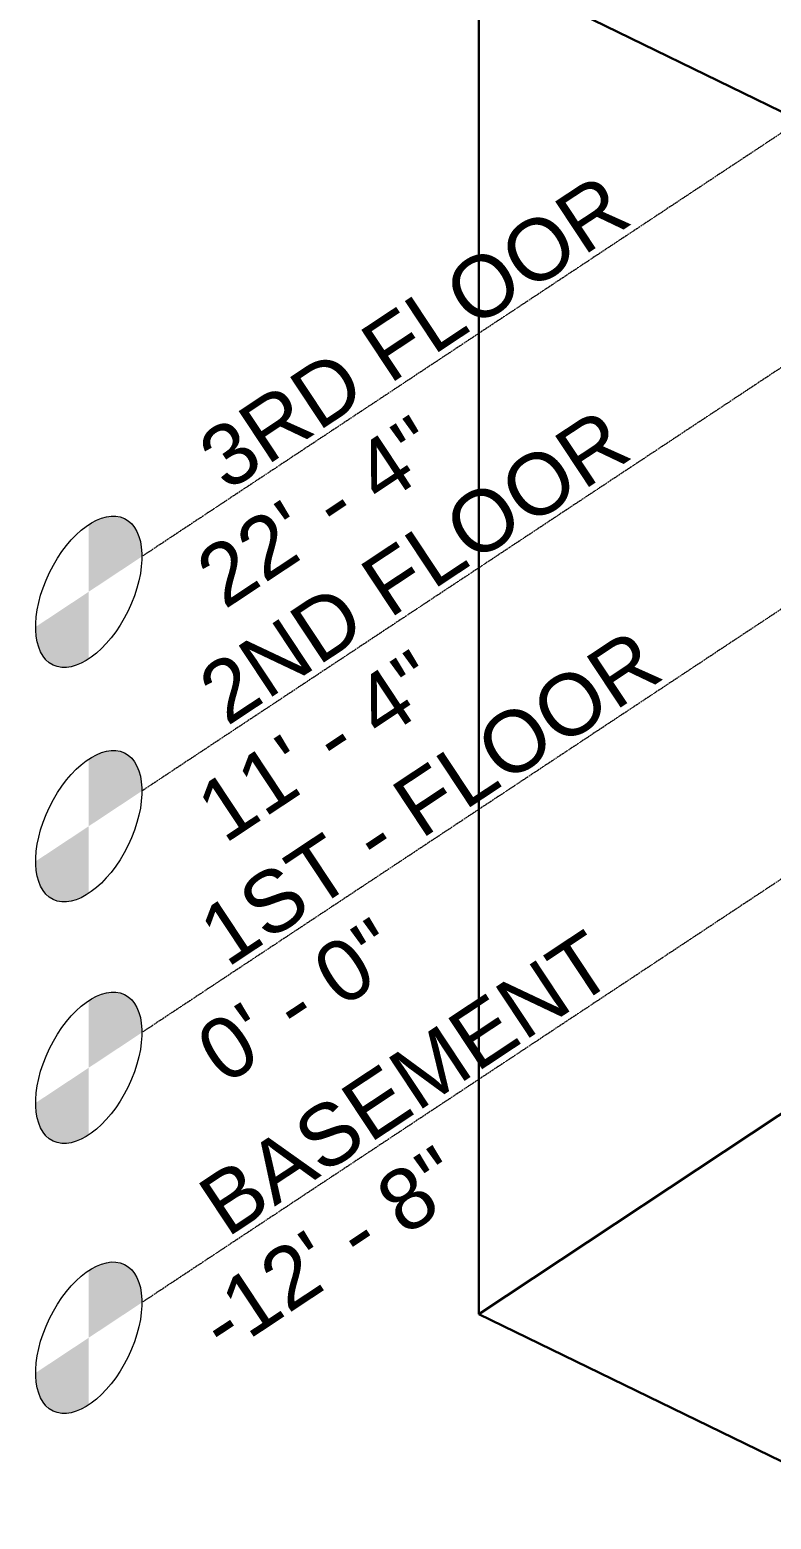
# Model space of a CAD drawing. Header units: inches. Extents: x -4071 to 5659, y -7640 to 11458.
# Drawn here: x 1590 to 1933, y -3143 to -2453 of the extents above; entities that cross this region are included whole.
import ezdxf

# ---------------------------------------------------------------- set-up
doc = ezdxf.new("R2010")
doc.units = ezdxf.units.IN
doc.header["$MEASUREMENT"] = 0
doc.linetypes.add('Grid Line 1_2_', pattern=[0.875, 0.5, -0.125, 0.125, -0.125])
doc.layers.add('A-FLOR-LEVL', color=51, linetype='Continuous', lineweight=9)
doc.layers.add('G-ANNO-SYMB', color=111, linetype='Continuous', lineweight=30)
doc.styles.add('Arial', font='arial.ttf', dxfattribs={"height": 28.346457})

# ---------------------------------------------------------------- blocks, each defined once
blk = doc.blocks.new('Level - Extremo inicial de nivel - Círculo-11789-FOUNDATION - 3D - VIEW 2')
at = {"layer": 'A-FLOR-LEVL'}
for points in [[(8419.08, -3059.33), (8425.45, -3025.06), (8431.38, -3024.24)], [(8419.08, -3059.33), (8431.38, -3024.24), (8436.48, -3025.81)], [(8419.08, -3059.33), (8419.08, -3028.22), (8425.45, -3025.06)], [(8419.08, -3059.33), (8436.48, -3025.81), (8440.39, -3029.67)], [(8419.08, -3059.33), (8440.39, -3029.67), (8442.85, -3035.54)], [(8419.08, -3059.33), (8442.85, -3035.54), (8443.69, -3043.04)], [(8395.31, -3083.12), (8394.47, -3075.62), (8419.08, -3059.33)], [(8397.77, -3088.99), (8395.31, -3083.12), (8419.08, -3059.33)], [(8401.68, -3092.85), (8397.77, -3088.99), (8419.08, -3059.33)], [(8406.77, -3094.42), (8401.68, -3092.85), (8419.08, -3059.33)], [(8406.77, -3094.42), (8419.08, -3059.33), (8412.71, -3093.6)], [(8412.71, -3093.6), (8419.08, -3059.33), (8419.08, -3090.44)]]:
    blk.add_hatch(color=256, dxfattribs=at).paths.add_polyline_path(points, flags=0)
at = {"layer": 'A-FLOR-LEVL', "lineweight": 15}
blk.add_ellipse((8419.08, -3059.33), major_axis=(16.55, 33.98), ratio=0.535913, dxfattribs=at)

msp = doc.modelspace()

# ---------------------------------------------------------------- linework, layer by layer
at = {"layer": 'A-FLOR-LEVL', "linetype": 'Grid Line 1_2_'}
for p, q in [((3194.425, -1669.279), (1797.766, -2593.888)), ((3194.425, -1777.93), (1797.766, -2702.538)), ((3194.425, -1889.872), (1797.766, -2814.481)), ((3194.425, -2014.985), (1797.766, -2939.593)), ((1797.766, -2593.888), (1641.506, -2697.335)), ((1797.766, -2702.538), (1641.506, -2805.985)), ((1797.766, -2814.481), (1641.506, -2917.928)), ((1797.766, -2939.593), (1641.506, -3043.04))]:
    msp.add_line(p, q, dxfattribs=at)
at = {"layer": 'G-ANNO-SYMB'}
for p, q in [((1797.766, -3048.354), (3194.425, -2123.745)), ((1797.766, -2422.836), (1797.766, -3048.354)), ((3742.28, -3370.086), (1797.766, -2422.836)), ((3742.28, -3995.604), (1797.766, -3048.354))]:
    msp.add_line(p, q, dxfattribs=at)

# ---------------------------------------------------------------- block references
at = {"layer": 'A-FLOR-LEVL', "lineweight": 15}
for p in [(-6802.179, 345.705), (-6802.179, 237.055), (-6802.179, 125.112), (-6802.179, 0)]:
    msp.add_blockref('Level - Extremo inicial de nivel - Círculo-11789-FOUNDATION - 3D - VIEW 2', p, dxfattribs=at)

# ---------------------------------------------------------------- texts
at = {"layer": 'A-FLOR-LEVL', "attachment_point": 1, "rotation": 33.505146, "style": 'Arial'}
for s, insert, char_height, width in [('3RD FLOOR', (1665.329, -2643.891), 28.3465, 278.0025), ('22\' - 4"', (1664.174, -2698.462), 28.3465, 151.5), ('2ND FLOOR', (1665.329, -2752.541), 28.3465, 278.0025), ('1ST - FLOOR', (1665.329, -2864.484), 28.34646, 300.7275), ('11\' - 4"', (1664.174, -2807.112), 28.3465, 151.5), ('0\' - 0"', (1664.174, -2919.055), 28.3465, 124.23), ('BASEMENT', (1665.329, -2989.596), 28.3465, 268.155), ('-12\' - 8"', (1664.174, -3044.167), 28.3465, 167.4075)]:
    msp.add_mtext(s, dxfattribs=dict(at, insert=insert, char_height=char_height, width=width))

doc.saveas('drawing.dxf')
